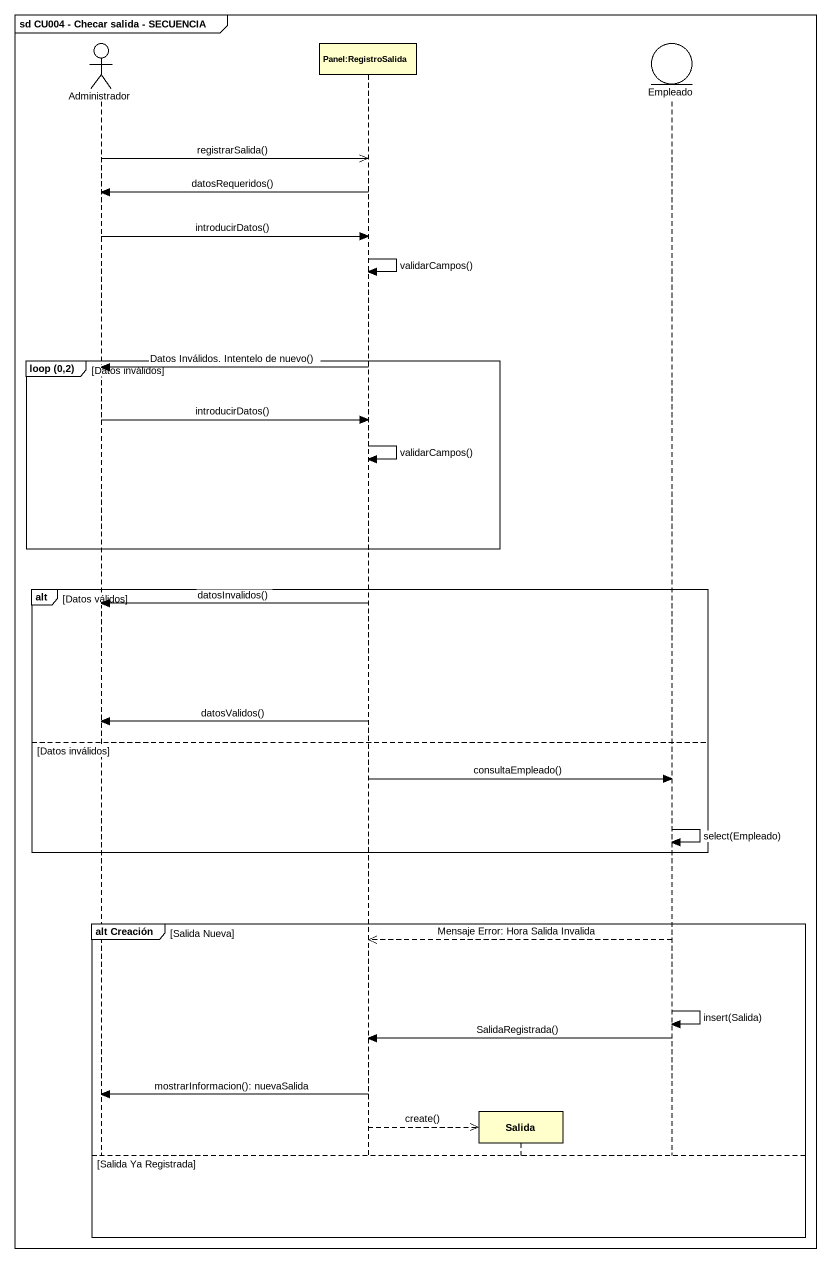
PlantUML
@startuml
mainframe sd CU004 - Checar salida - SECUENCIA
hide footbox
actor Administrador
participant "Panel:RegistroSalida" as Panel_RegistroSalida
participant Salida
entity Empleado

Administrador ->> Panel_RegistroSalida : registrarSalida()
Panel_RegistroSalida -> Administrador : datosRequeridos()
Administrador -> Panel_RegistroSalida : introducirDatos()
Panel_RegistroSalida -> Panel_RegistroSalida : validarCampos()
group loop (0,2) [Datos inválidos]
  Panel_RegistroSalida -> Administrador : Datos Inválidos. Intentelo de nuevo()
  Administrador -> Panel_RegistroSalida : introducirDatos()
  Panel_RegistroSalida -> Panel_RegistroSalida : validarCampos()
end
alt Datos válidos
  Panel_RegistroSalida -> Administrador : datosInvalidos()
  Panel_RegistroSalida -> Administrador : datosValidos()
else Datos inválidos
  Panel_RegistroSalida -> Empleado : consultaEmpleado()
  Empleado -> Empleado : select(Empleado)
end
group alt Creación [Salida Nueva]
  Empleado -->> Panel_RegistroSalida : Mensaje Error: Hora Salida Invalida
  Empleado -> Empleado : insert(Salida)
  Empleado -> Panel_RegistroSalida : SalidaRegistrada()
  Panel_RegistroSalida -> Administrador : mostrarInformacion(): nuevaSalida
  Panel_RegistroSalida -->> Salida ** : create()
else Salida Ya Registrada
end
@enduml
